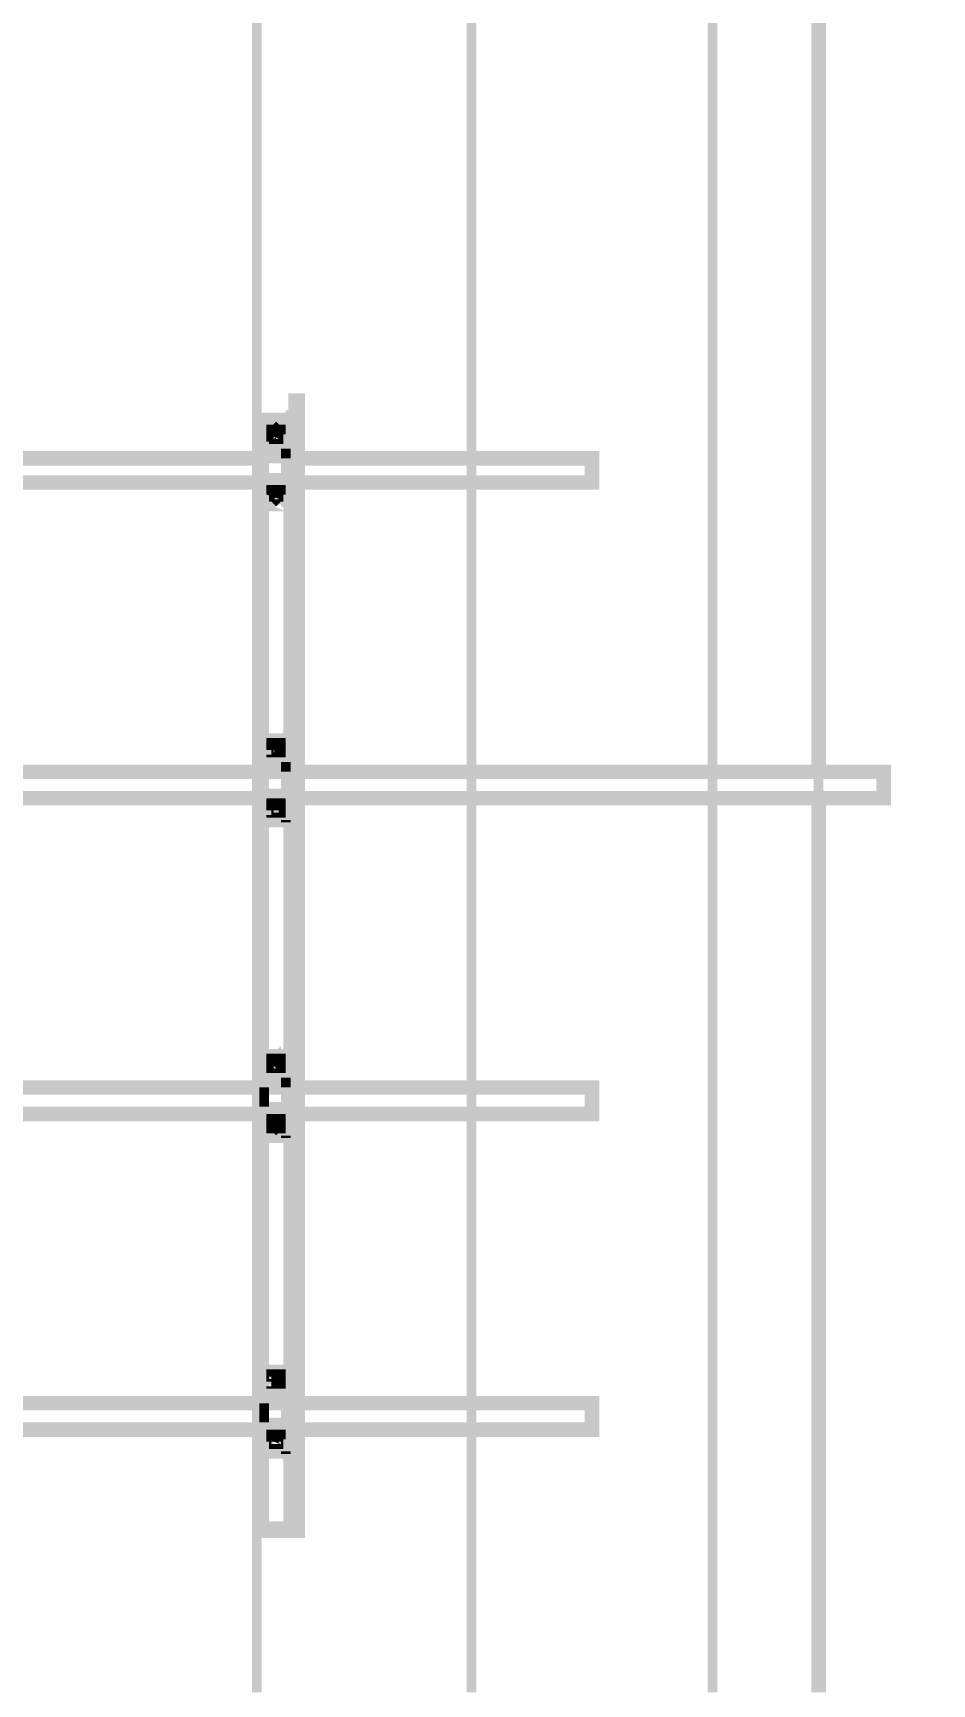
# Model space of a CAD drawing. Extents: x 0.1 to 11.6, y 0.3 to 16.2.
# Drawn here: x 9.005 to 9.627, y 12.494 to 13.636 of the extents above; entities that cross this region are included whole.
import ezdxf

# ---------------------------------------------------------------- set-up
doc = ezdxf.new("R2010")
doc.units = 0
doc.header["$MEASUREMENT"] = 0
doc.dimstyles.get("Standard").update_dxf_attribs({"dimtxt": 0.1, "dimasz": 0.1, "dimexe": 1.25, "dimexo": 0.625, "dimtad": 1, "dimtih": 1, "dimtxsty": 'Standard', "dimcen": 2.5, "dimazin": 3, "dimtfac": 1, "dimtmove": 0, "dimatfit": 3})

# ---------------------------------------------------------------- blocks, each defined once
blk = doc.blocks.new('_CLOSEDFILLED')
at = {"color": 0, "linetype": 'BYBLOCK'}
blk.add_solid([(-1, 0.164), (0, 0), (-1, -0.164)], dxfattribs=at)
blk = doc.blocks.new('*D3')
for p, q in [((10.6415, 13.9317), (10.6415, 12.435)), ((9.475, 13.8317), (10.6415, 13.8317)), ((10.6415, 11.735), (10.6415, 10.2383)), ((9.4283, 10.3383), (10.6415, 10.3383))]:
    blk.add_line(p, q)
at = {"layer": 'Defpoints'}
for p in [(9.475, 13.8317), (10.6415, 13.8317), (9.4283, 10.3383)]:
    blk.add_point(p, dxfattribs=at)
at = {"xscale": 0.1, "yscale": 0.1}
for p, rotation in [((10.6415, 13.8317), 270), ((10.6415, 10.3383), 90)]:
    blk.add_blockref('_CLOSEDFILLED', p, dxfattribs=dict(at, rotation=rotation))
at = {"insert": (10.6415, 12.085), "char_height": 0.1, "attachment_point": 5, "rotation": 270}
blk.add_mtext('3500123', dxfattribs=at)

msp = doc.modelspace()

# ---------------------------------------------------------------- linework, layer by layer
at = {"color": 0}
for points, const_width in [([(9.16, 12.4883), (9.16, 12.5367), (9.16, 12.585), (9.16, 12.6334), (9.16, 12.6816), (9.16, 12.7283), (9.16, 12.775), (9.16, 12.8217), (9.16, 12.8666), (9.16, 12.9117), (9.16, 12.9567), (9.16, 13), (9.16, 13.045), (9.16, 13.0866), (9.16, 13.1283), (9.16, 13.17), (9.16, 13.2116), (9.16, 13.2517), (9.16, 13.29), (9.16, 13.3283), (9.16, 13.3666), (9.16, 13.4033), (9.16, 13.4383), (9.16, 13.4733), (9.16, 13.5067), (9.16, 13.54), (9.16, 13.5717), (9.16, 13.6017), (9.16, 13.6317), (9.16, 13.66)], 0.006667), ([(9.30832, 12.4883), (9.30832, 12.5367), (9.30832, 12.585), (9.30832, 12.6334), (9.30832, 12.6816), (9.30832, 12.7283), (9.30832, 12.775), (9.30832, 12.8217), (9.30832, 12.8666), (9.30832, 12.9117), (9.30832, 12.9567), (9.30832, 13), (9.30832, 13.045), (9.30832, 13.0866), (9.30832, 13.1283), (9.30832, 13.17), (9.30832, 13.2116), (9.30832, 13.2517), (9.30832, 13.29), (9.30832, 13.3283), (9.30832, 13.3666), (9.30832, 13.4033), (9.30832, 13.4383), (9.30832, 13.4733), (9.30832, 13.5067), (9.30832, 13.54), (9.30832, 13.5717), (9.30832, 13.6017), (9.30832, 13.6317), (9.30832, 13.66)], 0.006667), ([(9.47499, 12.4883), (9.47499, 12.5367), (9.47499, 12.585), (9.47499, 12.6334), (9.47499, 12.6816), (9.47499, 12.7283), (9.47499, 12.775), (9.47499, 12.8217), (9.47499, 12.8666), (9.47499, 12.9117), (9.47499, 12.9567), (9.47499, 13), (9.47499, 13.045), (9.47499, 13.0866), (9.47499, 13.1283), (9.47499, 13.17), (9.47499, 13.2116), (9.47499, 13.2517), (9.47499, 13.29), (9.47499, 13.3283), (9.47499, 13.3666), (9.47499, 13.4033), (9.47499, 13.4383), (9.47499, 13.4733), (9.47499, 13.5067), (9.47499, 13.54), (9.47499, 13.5717), (9.47499, 13.6017), (9.47499, 13.6317), (9.47499, 13.66)], 0.006667), ([(9.54833, 13.6567), (9.54833, 13.635), (9.54833, 13.6133), (9.54833, 13.5883), (9.54833, 13.565), (9.54833, 13.5384), (9.54833, 13.5133), (9.54833, 13.485), (9.54833, 13.4567), (9.54833, 13.4267), (9.54833, 13.3967), (9.54833, 13.365), (9.54833, 13.3333), (9.54833, 13.3), (9.54833, 13.2667), (9.54833, 13.2333), (9.54833, 13.1967), (9.54833, 13.1617), (9.54833, 13.125)], 0.01), ([(9.18832, 12.6133), (9.18832, 13.3817), (9.18668, 13.3817), (9.18668, 12.6133)], 0.01), ([(9.18668, 13.3817), (9.18668, 13.38), (9.18668, 12.6133)], 0.01), ([(9.16336, 13.3683), (9.16168, 13.3683), (9.16168, 12.6)], 0.01), ([(9.18832, 13.3683), (9.16168, 13.3683)], 0.006667), ([(9.18332, 13.3683), (9.16336, 13.3683), (9.16336, 12.6017)], 0.01), ([(9.16499, 13.3666), (9.16499, 13.3483), (9.18001, 13.3483)], 0.006667), ([(9.16499, 13.3666), (9.18001, 13.3666)], 0.006667), ([(9.18001, 13.3483), (9.18001, 13.3666)], 0.006667), ([(9.18668, 13.37), (9.185, 13.37), (9.185, 13.3683), (9.18332, 13.3683), (9.18332, 12.6017)], 0.01), ([(9.16499, 13.365), (9.18001, 13.365)], 0.006667), ([(9.16997, 13.36), (9.16997, 13.3583)], 0.006667), ([(9.17333, 13.3567), (9.17165, 13.3567), (9.17165, 13.3583), (9.16997, 13.3583), (9.17165, 13.3583)], 0.006667), ([(9.17165, 13.3583), (9.16997, 13.3583), (9.17165, 13.3583), (9.17165, 13.3567), (9.17333, 13.3567), (9.17503, 13.3567), (9.17503, 13.3583), (9.17503, 13.3567), (9.17333, 13.3567)], 0.006667), ([(9.17503, 13.3583), (9.17503, 13.3567), (9.17503, 13.355), (9.17333, 13.355), (9.17165, 13.355), (9.17165, 13.3567), (9.16997, 13.3567), (9.16997, 13.3583), (9.17165, 13.3583)], 0.006667), ([(9.16997, 13.3583), (9.16997, 13.3567)], 0.006667), ([(9.17165, 13.3583), (9.17333, 13.36), (9.17503, 13.3583)], 0.01), ([(9.17503, 13.3583), (9.17503, 13.36)], 0.006667), ([(9.17503, 13.3583), (9.17503, 13.3567)], 0.006667), ([(9.16168, 13.3417), (8.66499, 13.3417)], 0.01), ([(9.16499, 13.3483), (9.16499, 13.3467), (9.16499, 13.345), (9.16499, 13.3433), (9.16499, 13.3417), (9.18001, 13.3417)], 0.006667), ([(9.16499, 13.3483), (9.18001, 13.3483)], 0.006667), ([(9.16499, 13.345), (9.18001, 13.345)], 0.006667), ([(9.18001, 13.3417), (9.18001, 13.3433), (9.18001, 13.345), (9.18001, 13.3467), (9.18001, 13.3483)], 0.006667), ([(9.18832, 13.325), (9.39165, 13.325), (9.39165, 13.3267), (9.39165, 13.3283), (9.39165, 13.33), (9.39165, 13.3317), (9.39165, 13.3333), (9.39165, 13.335), (9.39165, 13.3366), (9.39165, 13.3383), (9.39165, 13.34), (9.39165, 13.3417), (9.18832, 13.3417)], 0.01), ([(9.39165, 13.3417), (8.46669, 13.3417)], 0.006667), ([(9.18832, 13.3417), (9.16168, 13.3417)], 0.006667), ([(9.16499, 13.3417), (9.16499, 13.34), (9.16499, 13.3383), (9.16499, 13.3366), (9.16499, 13.335), (9.16499, 13.3333), (9.16499, 13.3317), (9.16499, 13.33), (9.16499, 13.3283), (9.16499, 13.3267), (9.18001, 13.3267)], 0.006667), ([(9.16499, 13.3267), (9.18001, 13.3267), (9.18001, 13.3283), (9.18001, 13.33), (9.18001, 13.3317), (9.18001, 13.3333), (9.18001, 13.335), (9.18001, 13.3366), (9.18001, 13.3383), (9.18001, 13.34), (9.18001, 13.3417)], 0.006667), ([(8.46669, 13.325), (9.39165, 13.325)], 0.006667), ([(8.66997, 13.325), (9.16168, 13.325)], 0.01), ([(9.16168, 13.325), (9.18832, 13.325)], 0.006667), ([(9.18001, 13.3283), (9.16499, 13.3283)], 0.006667), ([(9.16499, 13.3083), (9.16499, 13.3267)], 0.006667), ([(9.16499, 13.3267), (9.18001, 13.3267)], 0.006667), ([(9.16499, 13.325), (9.18001, 13.325)], 0.006667), ([(9.16499, 13.325), (9.18001, 13.325)], 0.006667), ([(9.16499, 13.3233), (9.18001, 13.3233)], 0.006667), ([(9.16499, 13.3217), (9.18001, 13.3217)], 0.006667), ([(9.18001, 13.3083), (9.18001, 13.3267)], 0.006667), ([(9.16997, 13.3184), (9.16997, 13.3167)], 0.006667), ([(9.17333, 13.315), (9.17165, 13.315), (9.17165, 13.3167), (9.16997, 13.3167), (9.17165, 13.3167)], 0.006667), ([(9.17165, 13.3167), (9.16997, 13.3167), (9.17165, 13.3167), (9.17165, 13.315), (9.17333, 13.315), (9.17503, 13.315), (9.17503, 13.3167), (9.17503, 13.315), (9.17333, 13.315)], 0.006667), ([(9.16997, 13.3167), (9.17165, 13.3167)], 0.006667), ([(9.17165, 13.3167), (9.17165, 13.3184), (9.17333, 13.3184), (9.17503, 13.3167)], 0.01), ([(9.17165, 13.3167), (9.17165, 13.315), (9.17333, 13.3133), (9.17503, 13.315), (9.17503, 13.3167)], 0.006667), ([(9.17503, 13.3167), (9.17503, 13.3184)], 0.006667), ([(9.17503, 13.3167), (9.17665, 13.3167)], 0.006667), ([(9.17503, 13.3167), (9.17665, 13.3167)], 0.006667), ([(9.16499, 13.1483), (9.16499, 13.1317), (9.18001, 13.1317)], 0.006667), ([(9.16499, 13.1483), (9.18001, 13.1483)], 0.006667), ([(9.16499, 13.1467), (9.18001, 13.1467)], 0.006667), ([(9.17333, 13.1383), (9.17165, 13.1383), (9.17165, 13.14), (9.16997, 13.14), (9.17165, 13.1417)], 0.006667), ([(9.17165, 13.1417), (9.16997, 13.14), (9.17165, 13.14), (9.17165, 13.1383), (9.17333, 13.1383), (9.17503, 13.1383), (9.17503, 13.14), (9.17503, 13.1417), (9.17503, 13.14), (9.17503, 13.1383), (9.17333, 13.1383)], 0.006667), ([(9.17503, 13.14), (9.17503, 13.1383), (9.17333, 13.1383), (9.17333, 13.1367), (9.17333, 13.1383), (9.17165, 13.1383), (9.16997, 13.14), (9.17165, 13.14)], 0.006667), ([(9.16997, 13.1417), (9.16997, 13.14)], 0.006667), ([(9.16997, 13.14), (9.17165, 13.14)], 0.006667), ([(9.17165, 13.14), (9.17165, 13.1417), (9.17333, 13.1417), (9.17503, 13.1417), (9.17503, 13.14)], 0.01), ([(9.17503, 13.14), (9.17503, 13.1417)], 0.006667), ([(9.17503, 13.14), (9.17665, 13.14)], 0.006667), ([(9.18001, 13.1317), (9.18001, 13.1483)], 0.006667), ([(9.16168, 13.125), (8.72331, 13.125)], 0.01), ([(9.16499, 13.1317), (9.16499, 13.13), (9.16499, 13.1283), (9.16499, 13.1267), (9.16499, 13.125), (9.18001, 13.125)], 0.006667), ([(9.16499, 13.13), (9.18001, 13.13)], 0.006667), ([(9.16499, 13.1267), (9.18001, 13.1267)], 0.006667), ([(9.18001, 13.125), (9.18001, 13.1267), (9.18001, 13.1283), (9.18001, 13.13), (9.18001, 13.1317)], 0.006667), ([(9.18832, 13.1067), (9.59332, 13.1067), (9.59332, 13.1083), (9.59332, 13.11), (9.59332, 13.1117), (9.59332, 13.1133), (9.59332, 13.115), (9.59332, 13.1166), (9.59332, 13.1183), (9.59332, 13.12), (9.59332, 13.1217), (9.59332, 13.1233), (9.59332, 13.125), (9.18832, 13.125)], 0.01), ([(9.59332, 13.1233), (8.41168, 13.1233)], 0.006667), ([(9.18832, 13.125), (9.16168, 13.125)], 0.006667), ([(9.16499, 13.11), (9.18001, 13.11), (9.18001, 13.1117), (9.18001, 13.1133), (9.18001, 13.115), (9.18001, 13.1166), (9.18001, 13.1183), (9.18001, 13.12), (9.18001, 13.1217), (9.18001, 13.1233), (9.18001, 13.125)], 0.006667), ([(9.16499, 13.11), (9.16499, 13.1117), (9.16499, 13.1133), (9.16499, 13.115), (9.16499, 13.1166), (9.16499, 13.1183), (9.16499, 13.12), (9.16499, 13.1217), (9.16499, 13.1233), (9.16499, 13.125)], 0.006667), ([(9.54833, 13.1067), (9.54833, 13.125)], 0.006667), ([(8.41168, 13.1067), (9.59332, 13.1067)], 0.006667), ([(8.72835, 13.1067), (9.16168, 13.1067)], 0.01), ([(9.16168, 13.1067), (9.18832, 13.1067)], 0.006667), ([(9.16499, 13.11), (9.16499, 13.1083), (9.18001, 13.1083)], 0.006667), ([(9.16499, 13.11), (9.18001, 13.11)], 0.006667), ([(9.16499, 13.1083), (9.18001, 13.1083), (9.18001, 13.11)], 0.006667), ([(9.16499, 13.1083), (9.16499, 13.0917), (9.18001, 13.0917)], 0.006667), ([(9.16499, 13.1083), (9.18001, 13.1083)], 0.006667), ([(9.16499, 13.1067), (9.18001, 13.1067)], 0.006667), ([(9.16499, 13.1067), (9.18001, 13.1067)], 0.006667), ([(9.18001, 13.0917), (9.18001, 13.1083)], 0.006667), ([(9.54833, 12.4883), (9.54833, 12.5033), (9.54833, 12.5467), (9.54833, 12.5917), (9.54833, 12.635), (9.54833, 12.6783), (9.54833, 12.7217), (9.54833, 12.765), (9.54833, 12.8066), (9.54833, 12.8483), (9.54833, 12.89), (9.54833, 12.93), (9.54833, 12.97), (9.54833, 13.01), (9.54833, 13.0483), (9.54833, 13.0866), (9.54833, 13.1067)], 0.01), ([(9.17503, 13.1), (9.17503, 13.0983), (9.17503, 13.0967), (9.17333, 13.0967), (9.17165, 13.0967), (9.16997, 13.0983), (9.17165, 13.0983)], 0.006667), ([(9.16499, 13.1033), (9.18001, 13.1033)], 0.006667), ([(9.17333, 13.0967), (9.17165, 13.0967), (9.17165, 13.0983), (9.16997, 13.0983), (9.17165, 13.1)], 0.006667), ([(9.17165, 13.1), (9.16997, 13.0983), (9.17165, 13.0983), (9.17165, 13.0967), (9.17333, 13.0967), (9.17503, 13.0967), (9.17503, 13.0983), (9.17503, 13.1), (9.17503, 13.0983), (9.17333, 13.0967)], 0.006667), ([(9.16997, 13.1), (9.16997, 13.0983)], 0.006667), ([(9.16997, 13.0983), (9.17165, 13.0983)], 0.006667), ([(9.17165, 13.0983), (9.17165, 13.1), (9.17333, 13.1), (9.17503, 13.1), (9.17503, 13.0983)], 0.01), ([(9.17503, 13.0983), (9.17665, 13.0983)], 0.006667), ([(9.16499, 13.0917), (9.16499, 13.09), (9.18001, 13.09)], 0.006667), ([(9.18001, 13.09), (9.18001, 13.0917)], 0.006667), ([(9.17333, 12.92), (9.17165, 12.92), (9.17165, 12.9217), (9.16997, 12.9217), (9.17165, 12.9233)], 0.006667), ([(9.16499, 12.93), (9.16499, 12.9134), (9.18001, 12.9134)], 0.006667), ([(9.16499, 12.93), (9.18001, 12.93)], 0.006667), ([(9.16499, 12.93), (9.18001, 12.93)], 0.006667), ([(9.17503, 12.9233), (9.17503, 12.9217), (9.17503, 12.92), (9.17333, 12.92), (9.17165, 12.92), (9.16997, 12.9217), (9.17165, 12.9217)], 0.006667), ([(9.17165, 12.9233), (9.16997, 12.9233), (9.16997, 12.9217), (9.17165, 12.9217), (9.17165, 12.92), (9.17333, 12.92), (9.17503, 12.9217), (9.17503, 12.9233), (9.17503, 12.9217), (9.17333, 12.92)], 0.006667), ([(9.16997, 12.9233), (9.16997, 12.9217)], 0.006667), ([(9.16997, 12.9217), (9.17165, 12.9217)], 0.006667), ([(9.17165, 12.9217), (9.17165, 12.9233), (9.17333, 12.9233), (9.17503, 12.9233), (9.17503, 12.9217)], 0.01), ([(9.17503, 12.9217), (9.17665, 12.9217)], 0.006667), ([(9.18001, 12.9134), (9.18001, 12.93)], 0.006667), ([(9.16499, 12.9134), (9.16499, 12.9117), (9.16499, 12.91), (9.16499, 12.9083), (9.16499, 12.9067), (9.18001, 12.9067)], 0.006667), ([(9.16499, 12.9117), (9.18001, 12.9117)], 0.006667), ([(9.18001, 12.9067), (9.18001, 12.9083), (9.18001, 12.91), (9.18001, 12.9117), (9.18001, 12.9134)], 0.006667), ([(9.39165, 12.905), (8.35667, 12.905)], 0.006667), ([(9.16168, 12.9067), (8.78331, 12.9067)], 0.01), ([(9.18832, 12.9067), (9.16168, 12.9067)], 0.006667), ([(9.16499, 12.9083), (9.18001, 12.9083)], 0.006667), ([(9.16499, 12.8933), (9.18001, 12.8933), (9.18001, 12.895), (9.18001, 12.8967), (9.18001, 12.8983), (9.18001, 12.9), (9.18001, 12.9017), (9.18001, 12.9033), (9.18001, 12.905), (9.18001, 12.9067)], 0.006667), ([(9.16499, 12.8933), (9.16499, 12.895), (9.16499, 12.8967), (9.16499, 12.8983), (9.16499, 12.9), (9.16499, 12.9017), (9.16499, 12.9033), (9.16499, 12.905), (9.16499, 12.9067)], 0.006667), ([(9.18832, 12.8883), (9.39165, 12.8883), (9.39165, 12.89), (9.39165, 12.8917), (9.39165, 12.8933), (9.39165, 12.895), (9.39165, 12.8967), (9.39165, 12.8983), (9.39165, 12.9), (9.39165, 12.9017), (9.39165, 12.9033), (9.39165, 12.905), (9.39165, 12.9067), (9.18832, 12.9067)], 0.01), ([(8.35667, 12.89), (9.39165, 12.89)], 0.006667), ([(8.78836, 12.8883), (9.16168, 12.8883)], 0.01), ([(9.16168, 12.8883), (9.18832, 12.8883)], 0.006667), ([(9.16499, 12.8933), (9.16499, 12.8917), (9.16499, 12.89), (9.18001, 12.89)], 0.006667), ([(9.16499, 12.89), (9.18001, 12.89), (9.18001, 12.8917), (9.18001, 12.8933)], 0.006667), ([(9.16499, 12.8917), (9.18001, 12.8917)], 0.006667), ([(9.16499, 12.89), (9.16499, 12.8733), (9.18001, 12.8733)], 0.006667), ([(9.16499, 12.89), (9.18001, 12.89)], 0.006667), ([(9.16499, 12.89), (9.18001, 12.89)], 0.006667), ([(9.16499, 12.8883), (9.18001, 12.8883)], 0.006667), ([(9.18001, 12.8733), (9.18001, 12.89)], 0.006667), ([(9.16499, 12.885), (9.18001, 12.885)], 0.006667), ([(9.17333, 12.8783), (9.17165, 12.8783), (9.17165, 12.88), (9.16997, 12.88), (9.17165, 12.8817)], 0.006667), ([(9.17165, 12.8817), (9.16997, 12.8817), (9.16997, 12.88), (9.17165, 12.88), (9.17333, 12.8783), (9.17503, 12.88), (9.17503, 12.8817), (9.17503, 12.88), (9.17333, 12.88), (9.17333, 12.8783)], 0.006667), ([(9.16997, 12.8817), (9.17165, 12.8817)], 0.006667), ([(9.16997, 12.8817), (9.16997, 12.88)], 0.006667), ([(9.17165, 12.88), (9.17165, 12.8817), (9.17333, 12.8817), (9.17503, 12.8817), (9.17503, 12.88)], 0.01), ([(9.17165, 12.88), (9.17165, 12.8783), (9.17333, 12.8783), (9.17503, 12.8783), (9.17503, 12.88)], 0.006667), ([(9.17503, 12.88), (9.17503, 12.8817)], 0.006667), ([(9.17503, 12.88), (9.17665, 12.88)], 0.006667), ([(9.16499, 12.8733), (9.16499, 12.8717), (9.18001, 12.8717)], 0.006667), ([(9.18001, 12.8717), (9.18001, 12.8733)], 0.006667), ([(9.16499, 12.7116), (9.18001, 12.7116)], 0.006667), ([(9.16499, 12.695), (9.16499, 12.7116)], 0.006667), ([(9.16499, 12.7116), (9.18001, 12.7116)], 0.006667), ([(9.17333, 12.7033), (9.17165, 12.7033), (9.16997, 12.705), (9.17165, 12.705)], 0.006667), ([(9.17165, 12.705), (9.16997, 12.705), (9.17165, 12.7033), (9.17333, 12.7033), (9.17503, 12.7033), (9.17503, 12.705), (9.17503, 12.7033), (9.17333, 12.7033)], 0.006667), ([(9.17503, 12.705), (9.17503, 12.7033), (9.17503, 12.7017), (9.17333, 12.7017), (9.17165, 12.7017), (9.17165, 12.7033), (9.16997, 12.7033), (9.17165, 12.7033), (9.17165, 12.705)], 0.006667), ([(9.16997, 12.705), (9.17165, 12.705)], 0.006667), ([(9.16997, 12.705), (9.16997, 12.7033)], 0.006667), ([(9.17165, 12.705), (9.17333, 12.705), (9.17503, 12.705)], 0.01), ([(9.17503, 12.705), (9.17503, 12.7033)], 0.006667), ([(9.17503, 12.705), (9.17665, 12.705)], 0.006667), ([(9.18001, 12.6883), (9.18001, 12.69), (9.18001, 12.6917), (9.18001, 12.6934), (9.18001, 12.695), (9.18001, 12.7116)], 0.006667), ([(9.18001, 12.695), (9.16499, 12.695), (9.16499, 12.6934), (9.16499, 12.6917), (9.16499, 12.69), (9.16499, 12.6883), (9.18001, 12.6883)], 0.006667), ([(9.16499, 12.6934), (9.18001, 12.6934)], 0.006667), ([(9.39165, 12.6867), (8.30165, 12.6867)], 0.006667), ([(9.16168, 12.6883), (8.84169, 12.6883)], 0.01), ([(9.18832, 12.6883), (9.16168, 12.6883)], 0.006667), ([(9.16499, 12.69), (9.18001, 12.69)], 0.006667), ([(9.16499, 12.675), (9.18001, 12.675), (9.18001, 12.6767), (9.18001, 12.6783), (9.18001, 12.68), (9.18001, 12.6816), (9.18001, 12.6833), (9.18001, 12.685), (9.18001, 12.6867), (9.18001, 12.6883)], 0.006667), ([(9.16499, 12.675), (9.16499, 12.6767), (9.16499, 12.6783), (9.16499, 12.68), (9.16499, 12.6816), (9.16499, 12.6833), (9.16499, 12.685), (9.16499, 12.6867), (9.16499, 12.6883)], 0.006667), ([(9.18832, 12.67), (9.39165, 12.67), (9.39165, 12.6717), (9.39165, 12.6733), (9.39165, 12.675), (9.39165, 12.6767), (9.39165, 12.6783), (9.39165, 12.68), (9.39165, 12.6816), (9.39165, 12.6833), (9.39165, 12.685), (9.39165, 12.6867), (9.39165, 12.6883), (9.18832, 12.6883)], 0.01), ([(8.30165, 12.6717), (9.39165, 12.6717)], 0.006667), ([(8.84668, 12.67), (9.16168, 12.67)], 0.01), ([(9.16168, 12.67), (9.18832, 12.67)], 0.006667), ([(9.16499, 12.675), (9.16499, 12.6733), (9.16499, 12.6717), (9.18001, 12.6717)], 0.006667), ([(9.16499, 12.6717), (9.18001, 12.6717), (9.18001, 12.6733), (9.18001, 12.675)], 0.006667), ([(9.16499, 12.6733), (9.18001, 12.6733)], 0.006667), ([(9.16499, 12.6717), (9.16499, 12.655), (9.18001, 12.655)], 0.006667), ([(9.16499, 12.6717), (9.18001, 12.6717)], 0.006667), ([(9.16499, 12.6717), (9.18001, 12.6717)], 0.006667), ([(9.16499, 12.67), (9.18001, 12.67)], 0.006667), ([(9.18001, 12.655), (9.18001, 12.6717)], 0.006667), ([(9.16499, 12.6683), (9.18001, 12.6683)], 0.006667), ([(9.17333, 12.6617), (9.17165, 12.6617), (9.16997, 12.6634), (9.17165, 12.6634)], 0.006667), ([(9.17165, 12.6634), (9.16997, 12.6634), (9.17165, 12.6617), (9.17333, 12.6617), (9.17503, 12.6617), (9.17503, 12.6634), (9.17503, 12.6617), (9.17333, 12.6617)], 0.006667), ([(9.16997, 12.6634), (9.17165, 12.6634)], 0.006667), ([(9.16997, 12.6634), (9.16997, 12.6617)], 0.006667), ([(9.17165, 12.6634), (9.17333, 12.6634), (9.17503, 12.6634)], 0.01), ([(9.17165, 12.6634), (9.17165, 12.6617), (9.17165, 12.66), (9.17333, 12.66), (9.17503, 12.66), (9.17503, 12.6617)], 0.006667), ([(9.17503, 12.6634), (9.17503, 12.6617)], 0.006667), ([(9.17503, 12.6617), (9.17503, 12.6634)], 0.006667), ([(9.16499, 12.655), (9.16499, 12.6533), (9.18001, 12.6533)], 0.006667), ([(9.18001, 12.6533), (9.18001, 12.655)], 0.006667)]:
    msp.add_lwpolyline(points, dxfattribs=dict(at, const_width=const_width))
for points, const_width in [([(9.17333, 13.3583), (9.17165, 13.3583), (9.16997, 13.36), (9.17165, 13.36), (9.17165, 13.3617), (9.17333, 13.3617), (9.17503, 13.3617), (9.17503, 13.36), (9.17503, 13.3583), (9.17333, 13.3583)], 0.01), ([(9.17165, 13.3583), (9.17165, 13.36), (9.17333, 13.36), (9.17503, 13.36), (9.17503, 13.3583), (9.17503, 13.36), (9.17333, 13.36), (9.17165, 13.36), (9.17165, 13.3583)], 0.01), ([(9.17333, 13.3167), (9.17165, 13.3167), (9.16997, 13.3184), (9.17165, 13.3184), (9.17165, 13.32), (9.17333, 13.32), (9.17503, 13.32), (9.17503, 13.3184), (9.17503, 13.3167), (9.17333, 13.3167)], 0.01), ([(9.17165, 13.3167), (9.17165, 13.3184), (9.17333, 13.3184), (9.17503, 13.3184), (9.17503, 13.3167), (9.17503, 13.3184), (9.17333, 13.3184), (9.17165, 13.3184), (9.17165, 13.3167)], 0.01), ([(9.18001, 13.3083), (9.16499, 13.3083), (9.18001, 13.3083)], 0.006667), ([(9.17333, 13.14), (9.17165, 13.14), (9.17165, 13.1417), (9.16997, 13.1417), (9.17165, 13.1417), (9.17165, 13.1433), (9.17333, 13.1433), (9.17503, 13.1433), (9.17503, 13.1417), (9.17503, 13.14), (9.17333, 13.14)], 0.01), ([(9.17165, 13.1417), (9.17333, 13.1417), (9.17503, 13.1417), (9.17333, 13.1417), (9.17165, 13.1417)], 0.01), ([(9.17165, 13.1), (9.17333, 13.1), (9.17333, 13.1017), (9.17333, 13.1), (9.17503, 13.1), (9.17333, 13.1017), (9.17165, 13.1)], 0.01), ([(9.17333, 13.0983), (9.17165, 13.0983), (9.17165, 13.1), (9.16997, 13.1), (9.17165, 13.1), (9.17165, 13.1017), (9.17333, 13.1017), (9.17503, 13.1017), (9.17503, 13.1), (9.17503, 13.0983), (9.17333, 13.0983)], 0.01), ([(9.17165, 12.9233), (9.17165, 12.925), (9.17333, 12.925), (9.17503, 12.9233), (9.17333, 12.925), (9.17165, 12.9233)], 0.01), ([(9.17333, 12.9217), (9.17165, 12.9217), (9.17165, 12.9233), (9.16997, 12.9233), (9.17165, 12.9233), (9.17165, 12.925), (9.17333, 12.925), (9.17503, 12.925), (9.17503, 12.9233), (9.17503, 12.9217), (9.17333, 12.9217)], 0.01), ([(9.17165, 12.8817), (9.17165, 12.8834), (9.17333, 12.8834), (9.17503, 12.8834), (9.17503, 12.8817), (9.17333, 12.8834), (9.17165, 12.8817)], 0.01), ([(9.17333, 12.88), (9.17165, 12.88), (9.17165, 12.8817), (9.16997, 12.8817), (9.17165, 12.8817), (9.17165, 12.8834), (9.17333, 12.8834), (9.17503, 12.8834), (9.17503, 12.8817), (9.17503, 12.88), (9.17333, 12.88)], 0.01), ([(9.17333, 12.7033), (9.17165, 12.7033), (9.17165, 12.705), (9.16997, 12.705), (9.17165, 12.705), (9.17165, 12.7067), (9.17333, 12.7067), (9.17503, 12.7067), (9.17503, 12.705), (9.17503, 12.7033), (9.17333, 12.7033)], 0.01), ([(9.17165, 12.705), (9.17165, 12.7067), (9.17333, 12.7067), (9.17503, 12.7067), (9.17503, 12.705), (9.17503, 12.7067), (9.17333, 12.7067), (9.17165, 12.7067), (9.17165, 12.705)], 0.01), ([(9.17333, 12.6617), (9.17165, 12.6617), (9.17165, 12.6634), (9.16997, 12.6634), (9.17165, 12.665), (9.17333, 12.665), (9.17503, 12.665), (9.17503, 12.6634), (9.17503, 12.6617), (9.17333, 12.6617)], 0.01), ([(9.17165, 12.6634), (9.17165, 12.665), (9.17333, 12.665), (9.17503, 12.665), (9.17503, 12.6634), (9.17503, 12.665), (9.17333, 12.665), (9.17165, 12.665), (9.17165, 12.6634)], 0.01), ([(9.16168, 12.6), (9.16168, 12.6017), (9.16336, 12.6017), (9.18332, 12.6017), (9.185, 12.6017), (9.18668, 12.6017), (9.18668, 12.6033), (9.18668, 12.6133), (9.18832, 12.6133), (9.18832, 12.6), (9.16168, 12.6)], 0.01)]:
    msp.add_lwpolyline(points, close=True, dxfattribs=dict(at, const_width=const_width))

# ---------------------------------------------------------------- dimensions: what is measured, and where the dimension line sits
at = {"linetype": 'Continuous'}
dim = msp.add_linear_dim(base=(10.641455, 13.8317), p1=(9.47499, 13.8317), p2=(9.42833, 10.3383), angle=90, text='3500123', dimstyle='Standard', dxfattribs=at)
dim.commit()
dim.dimension.update_dxf_attribs({"geometry": '*D3', "text_midpoint": (10.641455, 12.085), "text_rotation": 270})

doc.saveas('drawing.dxf')
